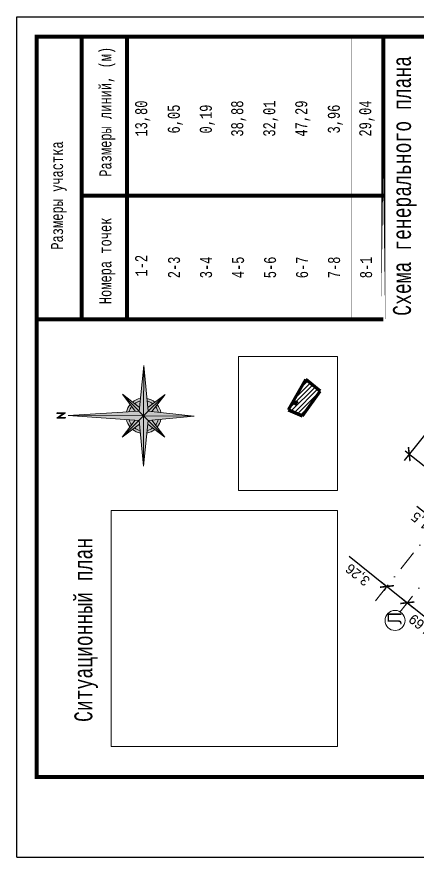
# Model space of a CAD drawing. Header units: millimetres. Extents: x -1532494 to -123847, y -619762 to -132433.
# Drawn here: x -224671 to -214665, y -153433 to -132433 of the extents above; entities that cross this region are included whole.
import ezdxf

# ---------------------------------------------------------------- set-up
doc = ezdxf.new("R2010")
doc.units = ezdxf.units.MM
doc.linetypes.add('штрихпунктирнаяX2', pattern=[50.8, 25.4, -12.7, 0, -12.7])
doc.layers.get('0').update_dxf_attribs({"color": 251, "lineweight": 15})
for name, color, linetype, lineweight in [('границы', 1, 'Continuous', 70), ('линия', 7, 'Continuous', 30), ('Оси', 7, 'штрихпунктирнаяX2', 18), ('размеры', 7, 'Continuous', 18)]:
    doc.layers.add(name, color=color, linetype=linetype, lineweight=lineweight)
doc.layers.add('рамка', color=105, linetype='Continuous', lineweight=30, plot=False)
doc.styles.add('GOST', font='cour.ttf', dxfattribs={"width": 0.6, "height": 3})
doc.dimstyles.new('ISO-25', dxfattribs={"dimscale": 100, "dimtxt": 2.5, "dimasz": 2.5, "dimexe": 1.25, "dimexo": 0.625, "dimtad": 1, "dimdec": 0, "dimtxsty": 'Standard', "dimblk": 'ARCHTICK', "dimcen": 2.5, "dimdle": 2, "dimclrt": 256, "dimadec": 0, "dimazin": 0, "dimtfac": 1, "dimtdec": 0, "dimtmove": 1, "dimatfit": 2, "dimfxl": 1, "dimarcsym": 0})
picture_1 = doc.add_image_def('image2.jpg', size_in_pixel=(957, 709))
picture_2 = doc.add_image_def('image3.png', size_in_pixel=(618, 593))

# ---------------------------------------------------------------- blocks, each defined once
blk = doc.blocks.new('N4')
at = {"lineweight": -2}
h = blk.add_hatch(color=251, dxfattribs=at)
h.set_gradient(color1=(91, 91, 91), one_color=1, tint=1, name='SPHERICAL')
h.paths.add_polyline_path([(-0.177, 0.816), (-0.21, 0.864), (-0.21, 0.255), (-0.222, 0.255), (-0.222, 0.221), (-0.177, 0.221)])
h.paths.add_polyline_path([(0.165, 0.407), (0.165, 0.421), (-0.222, 0.973), (-0.222, 0.958)])
h.paths.add_polyline_path([(0.244, 0.973), (0.21, 0.973), (0.21, 0.279), (0.244, 0.231)])
h = blk.add_hatch(color=7, dxfattribs=at)
h.set_gradient(color1=(255, 255, 255), one_color=1, tint=1)
h.paths.add_polyline_path([(0, -6.75), (-0.422, -6.328), (-0.423, -6.342), (-4.5, -6.75)])
h.paths.add_polyline_path([(-0.422, -6.328), (-0.4, -5.995), (-1.909, -4.841)])
h.paths.add_polyline_path([(0, 0), (-0.422, -6.328), (0, -6.75)])
h.paths.add_polyline_path([(0.4, -5.995), (0.422, -6.328), (1.909, -4.841)])
h.paths.add_polyline_path([(0.423, -6.342), (0.422, -6.328), (0, -6.75), (4.5, -6.75)])
h.paths.add_polyline_path([(0.738, -7.126), (0.409, -7.159), (1.909, -8.659)])
h.paths.add_polyline_path([(0, -6.75), (-0.409, -7.159), (0, -11.25)])
h.paths.add_polyline_path([(-0.409, -7.159), (-0.738, -7.126), (-1.909, -8.659)])
h = blk.add_hatch(color=250, dxfattribs=at)
h.set_gradient(color1=(51, 51, 51), color2=(214, 214, 214), rotation=180, tint=1, name='HEMISPHERICAL')
h.paths.add_polyline_path([(0, -6.75), (0.422, -6.328), (0, 0)])
h = blk.add_hatch(color=250, dxfattribs=at)
h.set_gradient(color1=(51, 51, 51), one_color=1, tint=1)
h.paths.add_polyline_path([(-0.738, -6.374), (-0.423, -6.342), (-0.422, -6.328), (-1.909, -4.841)])
h = blk.add_hatch(color=250, dxfattribs=at)
h.set_gradient(color1=(51, 51, 51), color2=(181, 181, 181), one_color=1, tint=0.71, name='INVSPHERICAL')
h.paths.add_polyline_path([(0.348, -5.214), (0.363, -5.45, -0.094703), (0.817, -5.675), (1.002, -5.534, 0.117203)])
h.paths.add_polyline_path([(-0.363, -5.45), (-0.348, -5.214, 0.117203), (-1.002, -5.534), (-0.817, -5.675, -0.094703)])
h.paths.add_polyline_path([(-1.075, -5.933), (-1.216, -5.748, 0.125808), (-1.547, -6.455), (-1.312, -6.431, -0.103304)])
h.paths.add_polyline_path([(-1.312, -7.069), (-1.547, -7.045, 0.125808), (-1.216, -7.752), (-1.075, -7.567, -0.103304)])
h.paths.add_polyline_path([(-0.295, -8.297), (-0.319, -8.062, -0.103304), (-0.817, -7.825), (-1.002, -7.966, 0.125808)])
h.paths.add_polyline_path([(0.319, -8.062), (0.295, -8.297, 0.125808), (1.002, -7.966), (0.817, -7.825, -0.103304)])
h.paths.add_polyline_path([(1.075, -7.567), (1.216, -7.752, 0.125808), (1.547, -7.045), (1.312, -7.069, -0.103304)])
h.paths.add_polyline_path([(1.216, -5.748), (1.075, -5.933, -0.103304), (1.312, -6.431), (1.547, -6.455, 0.125808)])
h = blk.add_hatch(color=250, dxfattribs=at)
h.set_gradient(color1=(51, 51, 51), rotation=75, tint=1, name='INVCURVED')
h.paths.add_polyline_path([(1.909, -4.841), (0.422, -6.328), (0.423, -6.342), (0.738, -6.374)])
h = blk.add_hatch(color=252, dxfattribs=at)
h.set_gradient(color1=(132, 132, 132), one_color=1, tint=1, name='SPHERICAL')
h.paths.add_polyline_path([(-0.376, -7.488), (-0.817, -7.825, 0.103304), (-0.319, -8.062)])
h.paths.add_polyline_path([(-0.738, -7.126), (-1.312, -7.069, 0.103304), (-1.075, -7.567)])
h.paths.add_polyline_path([(-1.312, -6.431), (-0.738, -6.374), (-1.075, -5.933, 0.103304)])
h.paths.add_polyline_path([(-0.363, -5.45, 0.094703), (-0.817, -5.675), (-0.4, -5.995)])
h.paths.add_polyline_path([(0.817, -5.675, 0.094703), (0.363, -5.45), (0.4, -5.995)])
h.paths.add_polyline_path([(1.312, -6.431, 0.103304), (1.075, -5.933), (0.738, -6.374)])
h.paths.add_polyline_path([(1.075, -7.567, 0.103304), (1.312, -7.069), (0.738, -7.126)])
h.paths.add_polyline_path([(0.319, -8.062, 0.103304), (0.817, -7.825), (0.376, -7.488)])
h = blk.add_hatch(color=250, dxfattribs=at)
h.set_gradient(color1=(51, 51, 51), rotation=75, tint=1, name='INVCURVED')
h.paths.add_polyline_path([(-4.5, -6.75), (-0.409, -7.159), (0, -6.75)])
h = blk.add_hatch(color=250, dxfattribs=at)
h.set_gradient(color1=(51, 51, 51), color2=(214, 214, 214), tint=1)
h.paths.add_polyline_path([(4.5, -6.75), (0, -6.75), (0.409, -7.159)])
h = blk.add_hatch(color=250, dxfattribs=at)
h.set_gradient(color1=(51, 51, 51), color2=(214, 214, 214), tint=1, name='HEMISPHERICAL')
h.paths.add_polyline_path([(0, -11.25), (0.409, -7.159), (0, -6.75)])
h = blk.add_hatch(color=250, dxfattribs=at)
h.set_gradient(color1=(51, 51, 51), color2=(214, 214, 214), tint=1, name='HEMISPHERICAL')
h.paths.add_polyline_path([(-1.909, -8.659), (-0.376, -7.488), (-0.409, -7.159)])
h = blk.add_hatch(color=250, dxfattribs=at)
h.set_gradient(color1=(51, 51, 51), one_color=1, tint=1)
h.paths.add_polyline_path([(0.409, -7.159), (0.376, -7.488), (1.909, -8.659)])
at = {"color": 0, "lineweight": -2}
for points in [[(0.165, 1.007), (0.21, 1.007), (0.21, 0.264), (-0.21, 0.864), (-0.21, 0.255), (-0.255, 0.255), (-0.255, 1.007), (0.165, 0.407), (0.165, 1.007)], [(-0.222, 0.958), (-0.222, 0.973), (0.165, 0.421)], [(-0.177, 0.816), (-0.177, 0.221), (-0.222, 0.221), (-0.222, 0.255)], [(0.21, 0.973), (0.244, 0.973), (0.244, 0.231), (0.21, 0.279)], [(0, 0), (-0.423, -6.342)], [(0, -6.75), (0, 0)], [(0, 0), (0.423, -6.342)], [(0, -6.75), (-1.909, -4.841)], [(-1.909, -4.841), (-0.738, -6.374)], [(-1.909, -4.841), (-0.4, -5.995)], [(0, -6.75), (1.909, -4.841)], [(1.909, -4.841), (0.4, -5.995)], [(1.909, -4.841), (0.738, -6.374)], [(-4.5, -6.75), (-0.423, -6.342)], [(0, -6.75), (-4.5, -6.75)], [(-4.5, -6.75), (-0.409, -7.159)], [(0, -6.75), (-1.909, -8.659)], [(0, -6.75), (0, -11.25)], [(0, -6.75), (1.909, -8.659)], [(0, -6.75), (4.5, -6.75)], [(4.5, -6.75), (0.409, -7.159)], [(4.5, -6.75), (0.423, -6.342)], [(-1.909, -8.659), (-0.738, -7.126)], [(-1.909, -8.659), (-0.376, -7.488)], [(0, -11.25), (-0.409, -7.159)], [(0, -11.25), (0.409, -7.159)], [(1.909, -8.659), (0.376, -7.488)], [(1.909, -8.659), (0.738, -7.126)]]:
    blk.add_lwpolyline(points, dxfattribs=at)
for radius, start, end in [(1.575, 102.74964, 129.48865), (1.575, 50.51135, 77.25036), (1.575, 140.51135, 169.1938), (1.35, 142.74793, 166.33987), (1.35, 105.61229, 127.25207), (1.35, 52.74793, 74.38771), (1.35, 13.66013, 37.25207), (1.575, 10.8062, 39.48865), (1.575, 190.8062, 219.48865), (1.35, 193.66013, 217.25207), (1.35, 322.74793, 346.33987), (1.575, 320.51135, 349.1938), (1.575, 230.51135, 259.1938), (1.35, 232.74793, 256.33987), (1.575, 280.8062, 309.48865), (1.35, 283.66013, 307.25207)]:
    blk.add_arc((0, -6.75), radius, start, end, dxfattribs=at)
blk = doc.blocks.new('_ArchTick')
at = {"color": 0, "linetype": 'ByBlock', "const_width": 0.15}
blk.add_lwpolyline([(-0.5, -0.5), (0.5, 0.5)], dxfattribs=at)
blk = doc.blocks.new('*D85')
at = {"layer": 'Defpoints', "color": 0, "transparency": 16777216}
for p in [(-214909, -147074), (-213706, -148033), (-213706, -148033)]:
    blk.add_point(p, dxfattribs=at)
at = {"layer": 'размеры', "color": 0, "lineweight": -2, "transparency": 16777216}
for p, q in [((-215066, -146949), (-213550, -148157)), ((-214948, -147123), (-214987, -147172)), ((-213667, -147984), (-213628, -147935))]:
    blk.add_line(p, q, dxfattribs=at)
at = {"layer": 'размеры', "color": 0, "lineweight": -2, "transparency": 16777216, "xscale": 250, "yscale": 250, "zscale": 250}
for p, rotation in [((-214909, -147074), 141.4478407243592), ((-213706, -148033), 321.4478407243592)]:
    blk.add_blockref('_ArchTick', p, dxfattribs=dict(at, rotation=rotation))
at = {"layer": 'размеры', "transparency": 16777216, "insert": (-214557, -147621), "char_height": 250, "attachment_point": 5, "rotation": 141.4478}
blk.add_mtext('7,69', dxfattribs=at)
blk = doc.blocks.new('*D92')
at = {"layer": 'Defpoints', "color": 0, "ltscale": 20, "transparency": 16777216}
for p in [(-212979, -140996), (-214864, -143361), (-212876, -144945)]:
    blk.add_point(p, dxfattribs=at)
at = {"layer": 'размеры', "color": 0, "lineweight": -2, "ltscale": 20, "transparency": 16777216}
for p, q in [((-212854, -140839), (-214989, -143517)), ((-213028, -140957), (-213077, -140918)), ((-212925, -144906), (-214962, -143283))]:
    blk.add_line(p, q, dxfattribs=at)
at = {"layer": 'размеры', "color": 0, "lineweight": -2, "ltscale": 20, "transparency": 16777216, "xscale": 250, "yscale": 250, "zscale": 250}
for p, rotation in [((-212979, -140996), 51.44784072403266), ((-214864, -143361), 231.4478407240326)]:
    blk.add_blockref('_ArchTick', p, dxfattribs=dict(at, rotation=rotation))
at = {"layer": 'размеры', "ltscale": 20, "transparency": 16777216, "insert": (-214081, -142044), "char_height": 250, "attachment_point": 5, "rotation": 51.4478}
blk.add_mtext('15,12', dxfattribs=at)
blk = doc.blocks.new('*D93')
at = {"layer": 'Defpoints', "color": 0, "transparency": 16777216}
for p in [(-215420, -146667), (-214909, -147074), (-214909, -147074)]:
    blk.add_point(p, dxfattribs=at)
at = {"layer": 'размеры', "color": 0, "lineweight": -2, "transparency": 16777216}
for p, q in [((-216367, -145912), (-215420, -146667)), ((-215576, -146542), (-214753, -147198)), ((-215459, -146716), (-215497, -146765)), ((-214948, -147123), (-214987, -147172))]:
    blk.add_line(p, q, dxfattribs=at)
at = {"layer": 'размеры', "color": 0, "lineweight": -2, "transparency": 16777216, "xscale": 250, "yscale": 250, "zscale": 250}
for p, rotation in [((-215420, -146667), 141.4478407243592), ((-214909, -147074), 321.4478407243592)]:
    blk.add_blockref('_ArchTick', p, dxfattribs=dict(at, rotation=rotation))
at = {"layer": 'размеры', "transparency": 16777216, "insert": (-216138, -146361), "char_height": 250, "attachment_point": 5, "rotation": 141.4478}
blk.add_mtext('3,26', dxfattribs=at)
blk = doc.blocks.new('*D99')
at = {"layer": 'Defpoints', "color": 0, "transparency": 16777216}
for p in [(-213633, -145489), (-213633, -145489), (-213398, -145676)]:
    blk.add_point(p, dxfattribs=at)
at = {"layer": 'размеры', "color": 0, "lineweight": -2, "transparency": 16777216}
for p, q in [((-214671, -144661), (-213633, -145489)), ((-213242, -145800), (-213789, -145364)), ((-213594, -145440), (-213555, -145391)), ((-213359, -145627), (-213320, -145578))]:
    blk.add_line(p, q, dxfattribs=at)
at = {"layer": 'размеры', "color": 0, "lineweight": -2, "transparency": 16777216, "xscale": 250, "yscale": 250, "zscale": 250}
for p, rotation in [((-213633, -145489), 141.4478407243622), ((-213398, -145676), 321.4478407243622)]:
    blk.add_blockref('_ArchTick', p, dxfattribs=dict(at, rotation=rotation))
at = {"layer": 'размеры', "transparency": 16777216, "insert": (-214572, -145006), "char_height": 250, "attachment_point": 5, "rotation": 141.4478}
blk.add_mtext('1,5', dxfattribs=at)

msp = doc.modelspace()

# ---------------------------------------------------------------- hatches: boundary and pattern name
at = {"ltscale": 20}
h = msp.add_hatch(dxfattribs=at)
h.set_pattern_fill('ANSI31', color=256, scale=25)
h.set_pattern_definition([(45, (-108144.584, -68872.314), (-56.1266, 56.1266), [])])
h.paths.add_polyline_path([(-217088.6, -141785.7), (-217448.2, -141499.2), (-217883.9, -142251.9), (-217527, -142406.6)])
h.paths.add_polyline_path([(-217663, -142087.7, -1), (-217713, -142087.7, -1)], flags=16)
at = {"layer": 'линия'}
h = msp.add_hatch(color=1, dxfattribs=at)
h.dxf.hatch_style = 1
h.paths.add_polyline_path([(-217693.9, -142112), (-217688, -142087.7), (-217663.7, -142093.6, 0.4142136), (-217682.1, -142063.4, 1)])
h.paths.add_polyline_path([(-217688, -142087.7), (-217693.9, -142112, 0.4142136), (-217663.7, -142093.6)])

# ---------------------------------------------------------------- linework, layer by layer
at = {"layer": 'границы', "ltscale": 20}
for p, q in [((-217883.9, -142251.9), (-217448.2, -141499.2)), ((-217088.6, -141785.7), (-217448.2, -141499.2)), ((-217527, -142406.6), (-217088.6, -141785.7)), ((-217883.9, -142251.9), (-217527, -142406.6))]:
    msp.add_line(p, q, dxfattribs=at)
at = {"layer": 'границы'}
msp.add_circle((-217688, -142087.7), 25, dxfattribs=at)
at = {"layer": 'Оси', "ltscale": 20}
for p, q in [((-215702.8, -147022.5), (-211365.5, -141579.9)), ((-215096.2, -147308.4), (-210815.3, -141936.6))]:
    msp.add_line(p, q, dxfattribs=at)
at = {"layer": 'размеры', "color": 7, "lineweight": 20, "ltscale": 0.9, "const_width": 100}
msp.add_lwpolyline([(-224171.3, -151432.7), (-224171.3, -132932.7), (-195471.3, -132932.7), (-195471.3, -151432.7)], close=True, dxfattribs=at)
at = {"layer": 'размеры'}
for points, const_width in [([(-223046.7, -139995), (-223046.7, -132932.7), (-224171.3, -132932.7), (-224171.3, -139995), (-215514.9, -139995)], 100), ([(-223046.7, -139995), (-223046.7, -132932.7), (-221914.9, -132932.7), (-221914.9, -139995)], 100), ([(-215514.9, -139995), (-215514.9, -132932.7), (-215514.9, -132932.7), (-215514.9, -139995)], 100), ([(-221114.9, -139995), (-221114.9, -132932.7)], 0.1), ([(-220314.9, -139995), (-220314.9, -132932.7)], 0.1), ([(-219514.9, -139995), (-219514.9, -132932.7)], 0.1), ([(-218714.9, -139995), (-218714.9, -132932.7)], 0.1), ([(-218714.9, -139995), (-218714.9, -132932.7)], 0.1), ([(-217914.9, -139995), (-217914.9, -132932.7)], 0.1), ([(-217114.9, -139995), (-217114.9, -132932.7)], 0.1), ([(-216314.9, -139995), (-216314.9, -132932.7)], 0.1), ([(-215514.9, -139995), (-215514.9, -132932.7)], 0.1), ([(-223046.7, -136902), (-215514.9, -136902)], 100)]:
    msp.add_lwpolyline(points, dxfattribs=dict(at, const_width=const_width))
msp.add_circle((-215218.5, -147517.2), 250, dxfattribs=at)
at = {"layer": 'рамка', "color": 7}
for p, q in [((-224671.3, -132432.7), (-194971.3, -132432.7)), ((-224671.3, -153432.7), (-224671.3, -132432.7)), ((-224671.3, -153432.7), (-194971.3, -153432.7))]:
    msp.add_line(p, q, dxfattribs=at)

# ---------------------------------------------------------------- block references
at = {"color": 7, "xscale": 280.0000000061707, "yscale": 280.0000000061707, "zscale": 280.0000000061707, "rotation": 89.71292354528207}
msp.add_blockref('N4', (-223391.8, -142393.3), dxfattribs=at)

# ---------------------------------------------------------------- texts
at = {"layer": 'размеры', "style": 'GOST', "width": 0.6}
for s, height, p in [('Размеры линий, (м)', 300, (-222306.4, -136429.2)), ('Схема генерального плана ', 450, (-214820.3, -139903.5)), ('13,80', 300, (-221412, -135426.5)), ('38,88', 300, (-219012, -135426.5)), ('32,01', 300, (-218212, -135426.5)), ('47,29', 300, (-217412, -135426.5)), ('29,04', 300, (-215812, -135426.5)), ('6,05', 300, (-220597.3, -135348.2)), ('0,19', 300, (-219797.3, -135348.2)), ('3,96', 300, (-216597.3, -135348.2)), ('Размеры участка', 300, (-223516.5, -138250.7)), ('Номера точек', 300, (-222306.4, -139614.2)), ('1-2', 300, (-221412, -138923.8)), ('2-3', 300, (-220592.3, -138966.1)), ('3-4', 300, (-219792.3, -138966.1)), ('4-5', 300, (-218992.3, -138966.1)), ('5-6', 300, (-218192.3, -138966.1)), ('6-7', 300, (-217392.3, -138966.1)), ('7-8', 300, (-216592.3, -138966.1)), ('8-1', 300, (-215792.3, -138966.1)), ('Ситуационный план', 450, (-222782.9, -150053.2))]:
    msp.add_text(s, height=height, rotation=90, dxfattribs=at).set_placement(p)
at = {"layer": 'размеры', "insert": (-215404.8, -147620.6), "char_height": 350, "attachment_point": 1, "rotation": 90}
msp.add_mtext_dynamic_manual_height_columns('{\\fISOCPEUR|b0|i0|c204|p34;Л}', width=6.114, gutter_width=12.5, heights=[0], dxfattribs=at)

# ---------------------------------------------------------------- dimensions: what is measured, and where the dimension line sits
at = {"layer": 'размеры', "ltscale": 20}
dim = msp.add_linear_dim(base=(-214864, -143360.8), p1=(-212979.1, -140995.6), p2=(-212876, -144945.1), angle=51.44784, text='15,12', dimstyle='ISO-25', dxfattribs=at)
dim.commit()
dim.dimension.update_dxf_attribs({"geometry": '*D92', "text_midpoint": (-213917.7, -142173.4), "dimtype": 160})
at = {"layer": 'размеры'}
for base, p1, p2, angle, text, picture, middle in [((-213632.7, -145488.7), (-213398.2, -145675.6), (-213632.7, -145488.7), 321.44784, '1,5', '*D99', (-214408.7, -144800.6)), ((-214909.3, -147073.8), (-215419.6, -146667.1), (-214909.3, -147073.8), 141.44784, '3,26', '*D93', (-215995, -146181)), ((-213706, -148032.7), (-214909.3, -147073.8), (-213706, -148032.7), 141.44784, '7,69', '*D85', (-214427.5, -147457.7))]:
    dim = msp.add_linear_dim(base=base, p1=p1, p2=p2, angle=angle, text=text, dimstyle='ISO-25', dxfattribs=at)
    dim.commit()
    dim.dimension.update_dxf_attribs({"geometry": picture, "text_midpoint": middle, "dimtype": 160})

# ---------------------------------------------------------------- pictures from other files: only their frames are drawn
at = {"ltscale": 20}
image = msp.add_image(picture_1, insert=(-216652.7, -144269.6), size_in_units=(3346.7, 2479.5), rotation=90, dxfattribs=at)
image.dxf.flags = 7
image = msp.add_image(picture_2, insert=(-216652.7, -150667), size_in_units=(5899.7, 5661), rotation=90, dxfattribs=at)
image.dxf.flags = 7

doc.saveas('drawing.dxf')
